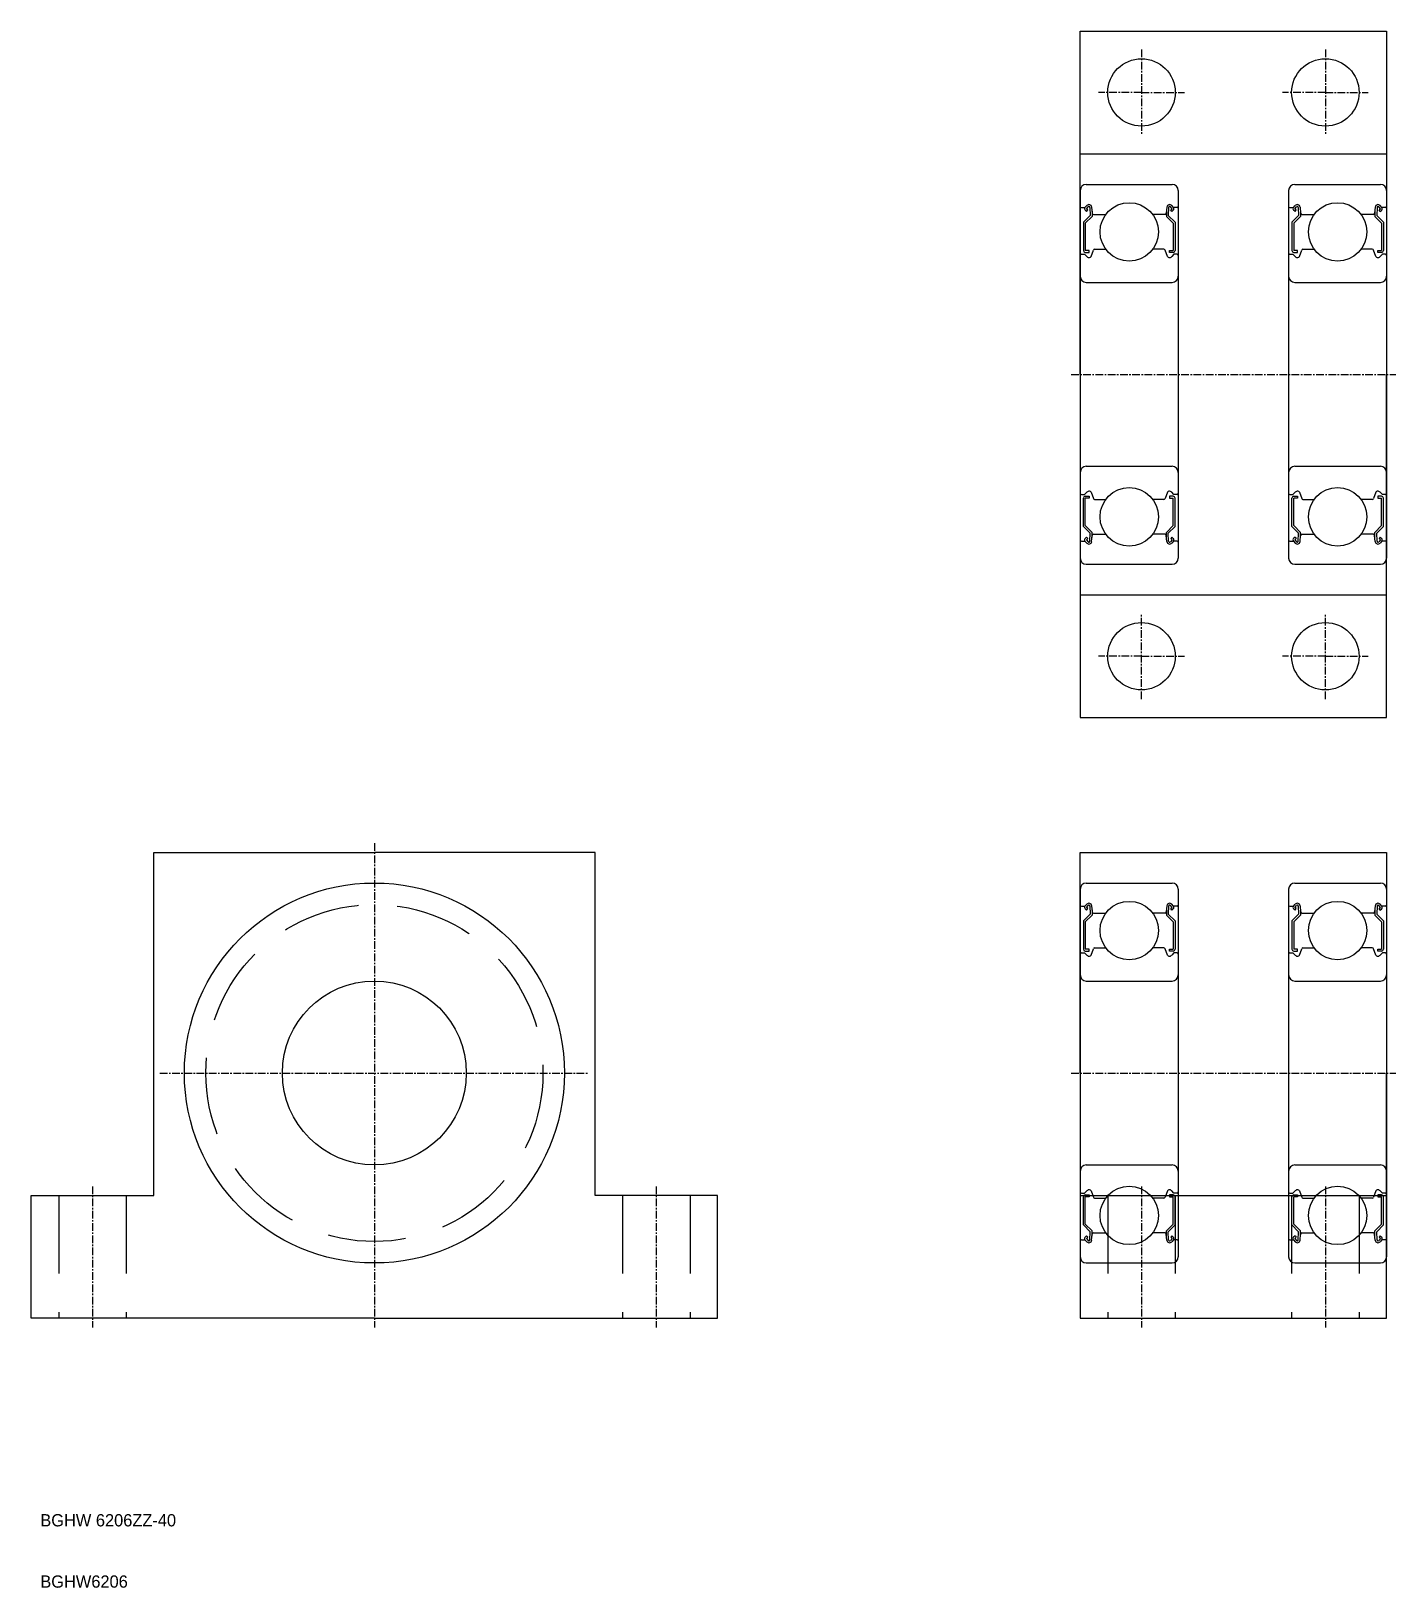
# Model space of a CAD drawing. Extents: x 100 to 323, y 66 to 320.
import ezdxf

# ---------------------------------------------------------------- set-up
doc = ezdxf.new("R2010")
doc.units = 0
doc.linetypes.add('CENTER', pattern=[2, 1.25, -0.25, 0.25, -0.25])
doc.linetypes.add('DASHED', pattern=[19.05, 12.7, -6.35])
doc.layers.get('0').update_dxf_attribs({"linetype": 'CONTINUOUS'})
doc.layers.add('CENTER', color=1, linetype='CENTER')

msp = doc.modelspace()

# ---------------------------------------------------------------- linework, layer by layer
for p, q in [((271.14, 319.7), (321.14, 319.7)), ((271.14, 263.7), (271.14, 319.7)), ((321.14, 319.7), (321.14, 263.7)), ((271.14, 299.7), (321.14, 299.7)), ((272.14, 294.7), (286.14, 294.7)), ((306.14, 294.7), (320.14, 294.7)), ((271.14, 293.7), (271.14, 233.7)), ((287.14, 293.7), (287.14, 233.7)), ((305.14, 293.7), (305.14, 233.7)), ((321.14, 293.7), (321.14, 233.7)), ((271.34, 290.9), (271.92, 290.9)), ((272.77, 289.61), (271.67, 288.51)), ((271.92, 290.9), (272.2, 291.24)), ((272.19, 290.29), (271.96, 290.48)), ((272.15, 290.71), (272.43, 291.04)), ((272.38, 290.52), (272.15, 290.71)), ((272.19, 290.29), (272.38, 290.52)), ((272.72, 290.95), (272.77, 289.61)), ((273.01, 290.98), (273.1, 289.98)), ((273.07, 290.33), (273.07, 289.48)), ((273.3, 289.8), (275.33, 289.8)), ((284.98, 289.8), (282.96, 289.8)), ((285.27, 290.98), (285.18, 289.98)), ((285.21, 290.33), (285.21, 289.48)), ((285.57, 290.95), (285.51, 289.61)), ((285.51, 289.61), (286.61, 288.51)), ((286.13, 290.71), (285.85, 291.04)), ((285.9, 290.52), (286.13, 290.71)), ((286.1, 290.29), (285.9, 290.52)), ((286.36, 290.9), (286.08, 291.24)), ((286.1, 290.29), (286.33, 290.48)), ((286.94, 290.9), (286.36, 290.9)), ((305.34, 290.9), (305.92, 290.9)), ((306.77, 289.61), (305.67, 288.51)), ((305.92, 290.9), (306.2, 291.24)), ((306.19, 290.29), (305.96, 290.48)), ((306.15, 290.71), (306.43, 291.04)), ((306.38, 290.52), (306.15, 290.71)), ((306.19, 290.29), (306.38, 290.52)), ((306.72, 290.95), (306.77, 289.61)), ((307.01, 290.98), (307.1, 289.98)), ((307.07, 290.33), (307.07, 289.48)), ((307.3, 289.8), (309.33, 289.8)), ((318.98, 289.8), (316.96, 289.8)), ((319.27, 290.98), (319.18, 289.98)), ((319.21, 290.33), (319.21, 289.48)), ((319.57, 290.95), (319.51, 289.61)), ((319.51, 289.61), (320.61, 288.51)), ((320.13, 290.71), (319.85, 291.04)), ((319.9, 290.52), (320.13, 290.71)), ((320.1, 290.29), (319.9, 290.52)), ((320.36, 290.9), (320.08, 291.24)), ((320.1, 290.29), (320.33, 290.48)), ((320.94, 290.9), (320.36, 290.9)), ((271.67, 288.51), (271.67, 283.9)), ((273.07, 289.48), (271.97, 288.38)), ((271.97, 288.38), (271.97, 283.9)), ((285.21, 289.48), (286.31, 288.38)), ((286.31, 288.38), (286.31, 283.9)), ((286.61, 288.51), (286.61, 283.9)), ((305.67, 288.51), (305.67, 283.9)), ((307.07, 289.48), (305.97, 288.38)), ((305.97, 288.38), (305.97, 283.9)), ((319.21, 289.48), (320.31, 288.38)), ((320.31, 288.38), (320.31, 283.9)), ((320.61, 288.51), (320.61, 283.9)), ((271.34, 283.3), (271.84, 283.3)), ((271.84, 283.3), (272.22, 282.93)), ((272.59, 283.9), (271.97, 283.9)), ((271.97, 283.6), (272.59, 283.6)), ((272.59, 283.6), (272.59, 283.9)), ((272.92, 282.95), (273.29, 283.97)), ((273.48, 284.1), (275.33, 284.1)), ((284.8, 284.1), (282.96, 284.1)), ((285.36, 282.95), (284.99, 283.97)), ((285.69, 283.9), (286.31, 283.9)), ((285.69, 283.6), (285.69, 283.9)), ((286.31, 283.6), (285.69, 283.6)), ((286.44, 283.3), (286.07, 282.93)), ((286.94, 283.3), (286.44, 283.3)), ((305.34, 283.3), (305.84, 283.3)), ((305.84, 283.3), (306.22, 282.93)), ((306.59, 283.9), (305.97, 283.9)), ((305.97, 283.6), (306.59, 283.6)), ((306.59, 283.6), (306.59, 283.9)), ((306.92, 282.95), (307.29, 283.97)), ((307.48, 284.1), (309.33, 284.1)), ((318.8, 284.1), (316.96, 284.1)), ((319.36, 282.95), (318.99, 283.97)), ((319.69, 283.9), (320.31, 283.9)), ((319.69, 283.6), (319.69, 283.9)), ((320.31, 283.6), (319.69, 283.6)), ((320.44, 283.3), (320.07, 282.93)), ((320.94, 283.3), (320.44, 283.3)), ((272.14, 278.7), (286.14, 278.7)), ((306.14, 278.7), (320.14, 278.7)), ((271.14, 263.7), (271.14, 207.7)), ((321.14, 207.7), (321.14, 263.7)), ((272.14, 248.7), (286.14, 248.7)), ((306.14, 248.7), (320.14, 248.7)), ((271.34, 244.1), (271.84, 244.1)), ((271.84, 244.1), (272.22, 244.48)), ((272.92, 244.45), (273.29, 243.43)), ((285.36, 244.45), (284.99, 243.43)), ((285.17, 243.94), (285.17, 243.94)), ((285.27, 244.2), (285.27, 244.2)), ((286.44, 244.1), (286.07, 244.48)), ((286.94, 244.1), (286.44, 244.1)), ((305.34, 244.1), (305.84, 244.1)), ((305.84, 244.1), (306.22, 244.48)), ((306.92, 244.45), (307.29, 243.43)), ((319.36, 244.45), (318.99, 243.43)), ((319.17, 243.94), (319.17, 243.94)), ((319.27, 244.2), (319.27, 244.2)), ((320.44, 244.1), (320.07, 244.48)), ((320.94, 244.1), (320.44, 244.1)), ((271.67, 238.9), (271.67, 243.5)), ((271.97, 243.8), (272.59, 243.8)), ((271.97, 239.02), (271.97, 243.5)), ((272.59, 243.5), (271.97, 243.5)), ((272.59, 243.8), (272.59, 243.5)), ((273.48, 243.3), (275.33, 243.3)), ((284.8, 243.3), (282.96, 243.3)), ((286.31, 243.8), (285.69, 243.8)), ((285.69, 243.8), (285.69, 243.5)), ((285.69, 243.5), (286.31, 243.5)), ((286.31, 239.02), (286.31, 243.5)), ((286.61, 238.9), (286.61, 243.5)), ((305.67, 238.9), (305.67, 243.5)), ((305.97, 243.8), (306.59, 243.8)), ((305.97, 239.02), (305.97, 243.5)), ((306.59, 243.5), (305.97, 243.5)), ((306.59, 243.8), (306.59, 243.5)), ((307.48, 243.3), (309.33, 243.3)), ((318.8, 243.3), (316.96, 243.3)), ((320.31, 243.8), (319.69, 243.8)), ((319.69, 243.8), (319.69, 243.5)), ((319.69, 243.5), (320.31, 243.5)), ((320.31, 239.02), (320.31, 243.5)), ((320.61, 238.9), (320.61, 243.5)), ((272.77, 237.8), (271.67, 238.9)), ((273.07, 237.92), (271.97, 239.02)), ((285.21, 237.92), (286.31, 239.02)), ((285.51, 237.8), (286.61, 238.9)), ((306.77, 237.8), (305.67, 238.9)), ((307.07, 237.92), (305.97, 239.02)), ((319.21, 237.92), (320.31, 239.02)), ((319.51, 237.8), (320.61, 238.9)), ((271.34, 236.5), (271.92, 236.5)), ((271.92, 236.5), (272.2, 236.17)), ((272.19, 237.12), (271.96, 236.93)), ((272.38, 236.89), (272.15, 236.69)), ((272.15, 236.69), (272.43, 236.36)), ((272.19, 237.12), (272.38, 236.89)), ((272.72, 236.46), (272.77, 237.8)), ((273.01, 236.42), (273.1, 237.42)), ((273.07, 237.07), (273.07, 237.92)), ((273.3, 237.6), (275.33, 237.6)), ((284.98, 237.6), (282.96, 237.6)), ((285.27, 236.42), (285.18, 237.42)), ((285.21, 237.07), (285.21, 237.92)), ((285.57, 236.46), (285.51, 237.8)), ((286.13, 236.69), (285.85, 236.36)), ((286.1, 237.12), (285.9, 236.89)), ((285.9, 236.89), (286.13, 236.69)), ((286.36, 236.5), (286.08, 236.17)), ((286.1, 237.12), (286.33, 236.93)), ((286.94, 236.5), (286.36, 236.5)), ((305.34, 236.5), (305.92, 236.5)), ((305.92, 236.5), (306.2, 236.17)), ((306.19, 237.12), (305.96, 236.93)), ((306.38, 236.89), (306.15, 236.69)), ((306.15, 236.69), (306.43, 236.36)), ((306.19, 237.12), (306.38, 236.89)), ((306.72, 236.46), (306.77, 237.8)), ((307.01, 236.42), (307.1, 237.42)), ((307.07, 237.07), (307.07, 237.92)), ((307.3, 237.6), (309.33, 237.6)), ((318.98, 237.6), (316.96, 237.6)), ((319.27, 236.42), (319.18, 237.42)), ((319.21, 237.07), (319.21, 237.92)), ((319.57, 236.46), (319.51, 237.8)), ((320.13, 236.69), (319.85, 236.36)), ((320.1, 237.12), (319.9, 236.89)), ((319.9, 236.89), (320.13, 236.69)), ((320.36, 236.5), (320.08, 236.17)), ((320.1, 237.12), (320.33, 236.93)), ((320.94, 236.5), (320.36, 236.5)), ((272.14, 232.7), (286.14, 232.7)), ((306.14, 232.7), (320.14, 232.7)), ((271.14, 227.7), (321.14, 227.7)), ((271.14, 207.7), (321.14, 207.7)), ((119.98, 129.7), (119.98, 185.7)), ((119.98, 185.7), (155.98, 185.7)), ((191.98, 185.7), (155.98, 185.7)), ((191.98, 129.7), (191.98, 185.7)), ((271.14, 185.7), (321.14, 185.7)), ((271.14, 149.7), (271.14, 185.7)), ((321.14, 185.7), (321.14, 149.7)), ((272.14, 180.7), (286.14, 180.7)), ((306.14, 180.7), (320.14, 180.7)), ((271.14, 179.7), (271.14, 119.7)), ((287.14, 179.7), (287.14, 119.7)), ((305.14, 179.7), (305.14, 119.7)), ((321.14, 179.7), (321.14, 119.7)), ((271.34, 176.9), (271.92, 176.9)), ((272.77, 175.61), (271.67, 174.51)), ((271.92, 176.9), (272.2, 177.24)), ((272.19, 176.29), (271.96, 176.48)), ((273.07, 175.48), (271.97, 174.38)), ((272.15, 176.71), (272.43, 177.04)), ((272.38, 176.52), (272.15, 176.71)), ((272.19, 176.29), (272.38, 176.52)), ((272.72, 176.95), (272.77, 175.61)), ((273.01, 176.98), (273.1, 175.98)), ((273.07, 176.33), (273.07, 175.48)), ((273.3, 175.8), (275.33, 175.8)), ((284.98, 175.8), (282.96, 175.8)), ((285.27, 176.98), (285.18, 175.98)), ((285.21, 176.33), (285.21, 175.48)), ((285.21, 175.48), (286.31, 174.38)), ((285.57, 176.95), (285.51, 175.61)), ((285.51, 175.61), (286.61, 174.51)), ((286.13, 176.71), (285.85, 177.04)), ((285.9, 176.52), (286.13, 176.71)), ((286.1, 176.29), (285.9, 176.52)), ((286.36, 176.9), (286.08, 177.24)), ((286.1, 176.29), (286.33, 176.48)), ((286.94, 176.9), (286.36, 176.9)), ((305.34, 176.9), (305.92, 176.9)), ((306.77, 175.61), (305.67, 174.51)), ((305.92, 176.9), (306.2, 177.24)), ((306.19, 176.29), (305.96, 176.48)), ((307.07, 175.48), (305.97, 174.38)), ((306.15, 176.71), (306.43, 177.04)), ((306.38, 176.52), (306.15, 176.71)), ((306.19, 176.29), (306.38, 176.52)), ((306.72, 176.95), (306.77, 175.61)), ((307.01, 176.98), (307.1, 175.98)), ((307.07, 176.33), (307.07, 175.48)), ((307.3, 175.8), (309.33, 175.8)), ((318.98, 175.8), (316.96, 175.8)), ((319.27, 176.98), (319.18, 175.98)), ((319.21, 176.33), (319.21, 175.48)), ((319.21, 175.48), (320.31, 174.38)), ((319.57, 176.95), (319.51, 175.61)), ((319.51, 175.61), (320.61, 174.51)), ((320.13, 176.71), (319.85, 177.04)), ((319.9, 176.52), (320.13, 176.71)), ((320.1, 176.29), (319.9, 176.52)), ((320.36, 176.9), (320.08, 177.24)), ((320.1, 176.29), (320.33, 176.48)), ((320.94, 176.9), (320.36, 176.9)), ((271.67, 174.51), (271.67, 169.9)), ((271.97, 174.38), (271.97, 169.9)), ((286.31, 174.38), (286.31, 169.9)), ((286.61, 174.51), (286.61, 169.9)), ((305.67, 174.51), (305.67, 169.9)), ((305.97, 174.38), (305.97, 169.9)), ((320.31, 174.38), (320.31, 169.9)), ((320.61, 174.51), (320.61, 169.9)), ((271.34, 169.3), (271.84, 169.3)), ((271.84, 169.3), (272.22, 168.93)), ((272.59, 169.9), (271.97, 169.9)), ((271.97, 169.6), (272.59, 169.6)), ((272.59, 169.6), (272.59, 169.9)), ((272.92, 168.95), (273.29, 169.97)), ((273.48, 170.1), (275.33, 170.1)), ((284.8, 170.1), (282.96, 170.1)), ((285.36, 168.95), (284.99, 169.97)), ((285.69, 169.9), (286.31, 169.9)), ((285.69, 169.6), (285.69, 169.9)), ((286.31, 169.6), (285.69, 169.6)), ((286.44, 169.3), (286.07, 168.93)), ((286.94, 169.3), (286.44, 169.3)), ((305.34, 169.3), (305.84, 169.3)), ((305.84, 169.3), (306.22, 168.93)), ((306.59, 169.9), (305.97, 169.9)), ((305.97, 169.6), (306.59, 169.6)), ((306.59, 169.6), (306.59, 169.9)), ((306.92, 168.95), (307.29, 169.97)), ((307.48, 170.1), (309.33, 170.1)), ((318.8, 170.1), (316.96, 170.1)), ((319.36, 168.95), (318.99, 169.97)), ((319.69, 169.6), (319.69, 169.9)), ((319.69, 169.9), (320.31, 169.9)), ((320.31, 169.6), (319.69, 169.6)), ((320.44, 169.3), (320.07, 168.93)), ((320.94, 169.3), (320.44, 169.3)), ((272.14, 164.7), (286.14, 164.7)), ((306.14, 164.7), (320.14, 164.7)), ((271.14, 149.7), (271.14, 109.7)), ((321.14, 109.7), (321.14, 149.7)), ((272.14, 134.7), (286.14, 134.7)), ((306.14, 134.7), (320.14, 134.7)), ((99.98, 129.7), (119.98, 129.7)), ((99.98, 109.7), (99.98, 129.7)), ((211.98, 129.7), (191.98, 129.7)), ((211.98, 109.7), (211.98, 129.7)), ((271.14, 129.7), (321.14, 129.7)), ((271.34, 130.1), (271.84, 130.1)), ((271.84, 130.1), (272.22, 130.48)), ((271.97, 129.8), (272.59, 129.8)), ((272.59, 129.8), (272.59, 129.5)), ((272.92, 130.45), (273.29, 129.43)), ((285.36, 130.45), (284.99, 129.43)), ((285.17, 129.94), (285.17, 129.94)), ((285.27, 130.2), (285.27, 130.2)), ((286.31, 129.8), (285.69, 129.8)), ((285.69, 129.8), (285.69, 129.5)), ((286.44, 130.1), (286.07, 130.48)), ((286.94, 130.1), (286.44, 130.1)), ((305.34, 130.1), (305.84, 130.1)), ((305.84, 130.1), (306.22, 130.48)), ((305.97, 129.8), (306.59, 129.8)), ((306.59, 129.8), (306.59, 129.5)), ((306.92, 130.45), (307.29, 129.43)), ((319.36, 130.45), (318.99, 129.43)), ((319.17, 129.94), (319.17, 129.94)), ((319.27, 130.2), (319.27, 130.2)), ((319.69, 129.8), (319.69, 129.5)), ((320.31, 129.8), (319.69, 129.8)), ((320.44, 130.1), (320.07, 130.48)), ((320.94, 130.1), (320.44, 130.1)), ((271.67, 124.9), (271.67, 129.5)), ((271.97, 125.02), (271.97, 129.5)), ((272.59, 129.5), (271.97, 129.5)), ((273.48, 129.3), (275.33, 129.3)), ((284.8, 129.3), (282.96, 129.3)), ((285.69, 129.5), (286.31, 129.5)), ((286.31, 125.02), (286.31, 129.5)), ((286.61, 124.9), (286.61, 129.5)), ((305.67, 124.9), (305.67, 129.5)), ((306.59, 129.5), (305.97, 129.5)), ((305.97, 125.02), (305.97, 129.5)), ((307.48, 129.3), (309.33, 129.3)), ((318.8, 129.3), (316.96, 129.3)), ((319.69, 129.5), (320.31, 129.5)), ((320.31, 125.02), (320.31, 129.5)), ((320.61, 124.9), (320.61, 129.5)), ((272.77, 123.8), (271.67, 124.9)), ((273.07, 123.92), (271.97, 125.02)), ((285.21, 123.92), (286.31, 125.02)), ((285.51, 123.8), (286.61, 124.9)), ((306.77, 123.8), (305.67, 124.9)), ((307.07, 123.92), (305.97, 125.02)), ((319.21, 123.92), (320.31, 125.02)), ((319.51, 123.8), (320.61, 124.9)), ((271.34, 122.5), (271.92, 122.5)), ((271.92, 122.5), (272.2, 122.17)), ((272.19, 123.12), (271.96, 122.93)), ((272.38, 122.89), (272.15, 122.69)), ((272.15, 122.69), (272.43, 122.36)), ((272.19, 123.12), (272.38, 122.89)), ((272.72, 122.46), (272.77, 123.8)), ((273.01, 122.42), (273.1, 123.42)), ((273.07, 123.07), (273.07, 123.92)), ((273.3, 123.6), (275.33, 123.6)), ((284.98, 123.6), (282.96, 123.6)), ((285.27, 122.42), (285.18, 123.42)), ((285.21, 123.07), (285.21, 123.92)), ((285.57, 122.46), (285.51, 123.8)), ((286.13, 122.69), (285.85, 122.36)), ((286.1, 123.12), (285.9, 122.89)), ((285.9, 122.89), (286.13, 122.69)), ((286.36, 122.5), (286.08, 122.17)), ((286.1, 123.12), (286.33, 122.93)), ((286.94, 122.5), (286.36, 122.5)), ((305.34, 122.5), (305.92, 122.5)), ((305.92, 122.5), (306.2, 122.17)), ((306.19, 123.12), (305.96, 122.93)), ((306.38, 122.89), (306.15, 122.69)), ((306.15, 122.69), (306.43, 122.36)), ((306.19, 123.12), (306.38, 122.89)), ((306.72, 122.46), (306.77, 123.8)), ((307.01, 122.42), (307.1, 123.42)), ((307.07, 123.07), (307.07, 123.92)), ((307.3, 123.6), (309.33, 123.6)), ((318.98, 123.6), (316.96, 123.6)), ((319.27, 122.42), (319.18, 123.42)), ((319.21, 123.07), (319.21, 123.92)), ((319.57, 122.46), (319.51, 123.8)), ((320.13, 122.69), (319.85, 122.36)), ((320.1, 123.12), (319.9, 122.89)), ((319.9, 122.89), (320.13, 122.69)), ((320.36, 122.5), (320.08, 122.17)), ((320.1, 123.12), (320.33, 122.93)), ((320.94, 122.5), (320.36, 122.5)), ((272.14, 118.7), (286.14, 118.7)), ((306.14, 118.7), (320.14, 118.7)), ((155.98, 109.7), (99.98, 109.7)), ((155.98, 109.7), (211.98, 109.7)), ((271.14, 109.7), (321.14, 109.7))]:
    msp.add_line(p, q)
at = {"color": 3, "linetype": 'DASHED'}
for p, q in [((104.48, 129.7), (104.48, 109.7)), ((115.48, 129.7), (115.48, 109.7)), ((196.48, 129.7), (196.48, 109.7)), ((207.48, 129.7), (207.48, 109.7)), ((275.64, 129.7), (275.64, 109.7)), ((286.64, 129.7), (286.64, 109.7)), ((305.64, 129.7), (305.64, 109.7)), ((316.64, 129.7), (316.64, 109.7))]:
    msp.add_line(p, q, dxfattribs=at)
for centre, radius in [((281.14, 309.7), 5.5), ((311.14, 309.7), 5.5), ((279.14, 286.95), 4.76), ((313.14, 286.95), 4.76), ((279.14, 240.45), 4.76), ((313.14, 240.45), 4.76), ((281.14, 217.7), 5.5), ((311.14, 217.7), 5.5), ((155.98, 149.7), 31), ((279.14, 172.95), 4.76), ((313.14, 172.95), 4.76), ((155.98, 149.7), 15), ((279.14, 126.45), 4.76), ((313.14, 126.45), 4.76)]:
    msp.add_circle(centre, radius)
msp.add_circle((155.98, 149.7), 27.5, dxfattribs=at)
for centre, radius, start, end in [((272.14, 293.7), 1, 90, 180), ((286.14, 293.7), 1, 0, 90), ((306.14, 293.7), 1, 90, 180), ((320.14, 293.7), 1, 0, 90), ((271.34, 291.1), 0.2, 180, 270), ((272.15, 290.71), 0.3, 139.9073, 229.9975), ((272.56, 290.94), 0.46, 4.9875, 139.9073), ((272.56, 290.94), 0.16, 2.3753, 139.9932), ((273.3, 290), 0.2, 184.9875, 270), ((284.98, 290), 0.2, 270, 355.0125), ((285.73, 290.94), 0.46, 40.0927, 175.0125), ((285.73, 290.94), 0.16, 40.0068, 177.6247), ((286.13, 290.71), 0.3, 310.0025, 40.0927), ((286.94, 291.1), 0.2, 270, 0), ((305.34, 291.1), 0.2, 180, 270), ((306.15, 290.71), 0.3, 139.9073, 229.9975), ((306.56, 290.94), 0.46, 4.9875, 139.9073), ((306.56, 290.94), 0.16, 2.3753, 139.9932), ((307.3, 290), 0.2, 184.9875, 270), ((318.98, 290), 0.2, 270, 355.0125), ((319.73, 290.94), 0.46, 40.0927, 175.0125), ((319.73, 290.94), 0.16, 40.0068, 177.6247), ((320.13, 290.71), 0.3, 310.0025, 40.0927), ((320.94, 291.1), 0.2, 270, 0), ((271.34, 283.1), 0.2, 90, 180), ((271.97, 283.9), 0.3, 180, 270), ((272.64, 283.35), 0.6, 225, 272.805), ((272.64, 283.05), 0.3, 265.5374, 340.0304), ((273.48, 283.9), 0.2, 90, 160.0304), ((284.8, 283.9), 0.2, 19.9696, 90), ((285.64, 283.05), 0.3, 199.9696, 274.4626), ((285.64, 283.35), 0.6, 267.195, 315), ((286.31, 283.9), 0.3, 270, 0), ((286.94, 283.1), 0.2, 0, 90), ((305.34, 283.1), 0.2, 90, 180), ((305.97, 283.9), 0.3, 180, 270), ((306.64, 283.35), 0.6, 225, 272.805), ((306.64, 283.05), 0.3, 265.5374, 340.0304), ((307.48, 283.9), 0.2, 90, 160.0304), ((318.8, 283.9), 0.2, 19.9696, 90), ((319.64, 283.05), 0.3, 199.9696, 274.4626), ((319.64, 283.35), 0.6, 267.195, 315), ((320.31, 283.9), 0.3, 270, 0), ((320.94, 283.1), 0.2, 0, 90), ((272.14, 279.7), 1, 180, 270), ((286.14, 279.7), 1, 270, 0), ((306.14, 279.7), 1, 180, 270), ((320.14, 279.7), 1, 270, 0), ((272.14, 247.7), 1, 90, 180), ((286.14, 247.7), 1, 0, 90), ((306.14, 247.7), 1, 90, 180), ((320.14, 247.7), 1, 0, 90), ((271.34, 244.3), 0.2, 180, 270), ((272.64, 244.05), 0.6, 87.195, 135), ((272.64, 244.35), 0.3, 19.9696, 94.4626), ((285.64, 244.35), 0.3, 85.5374, 160.0304), ((285.64, 244.05), 0.6, 45, 92.805), ((286.94, 244.3), 0.2, 270, 0), ((305.34, 244.3), 0.2, 180, 270), ((306.64, 244.05), 0.6, 87.195, 135), ((306.64, 244.35), 0.3, 19.9696, 94.4626), ((319.64, 244.35), 0.3, 85.5374, 160.0304), ((319.64, 244.05), 0.6, 45, 92.805), ((320.94, 244.3), 0.2, 270, 0), ((271.97, 243.5), 0.3, 90, 180), ((273.48, 243.5), 0.2, 199.9696, 270), ((284.8, 243.5), 0.2, 270, 340.0304), ((286.31, 243.5), 0.3, 0, 90), ((305.97, 243.5), 0.3, 90, 180), ((307.48, 243.5), 0.2, 199.9696, 270), ((318.8, 243.5), 0.2, 270, 340.0304), ((320.31, 243.5), 0.3, 0, 90), ((271.34, 236.3), 0.2, 90, 180), ((272.15, 236.7), 0.3, 130.0025, 220.0927), ((272.56, 236.46), 0.46, 220.0927, 355.0125), ((272.56, 236.46), 0.16, 220.0068, 357.6247), ((273.3, 237.4), 0.2, 90, 175.0125), ((284.98, 237.4), 0.2, 4.9875, 90), ((285.73, 236.46), 0.46, 184.9875, 319.9073), ((285.73, 236.46), 0.16, 182.3753, 319.9932), ((286.13, 236.7), 0.3, 319.9073, 49.9975), ((286.94, 236.3), 0.2, 0, 90), ((305.34, 236.3), 0.2, 90, 180), ((306.15, 236.7), 0.3, 130.0025, 220.0927), ((306.56, 236.46), 0.46, 220.0927, 355.0125), ((306.56, 236.46), 0.16, 220.0068, 357.6247), ((307.3, 237.4), 0.2, 90, 175.0125), ((318.98, 237.4), 0.2, 4.9875, 90), ((319.73, 236.46), 0.46, 184.9875, 319.9073), ((319.73, 236.46), 0.16, 182.3753, 319.9932), ((320.13, 236.7), 0.3, 319.9073, 49.9975), ((320.94, 236.3), 0.2, 0, 90), ((272.14, 233.7), 1, 180, 270), ((286.14, 233.7), 1, 270, 0), ((306.14, 233.7), 1, 180, 270), ((320.14, 233.7), 1, 270, 0), ((272.14, 179.7), 1, 90, 180), ((286.14, 179.7), 1, 0, 90), ((306.14, 179.7), 1, 90, 180), ((320.14, 179.7), 1, 0, 90), ((271.34, 177.1), 0.2, 180, 270), ((272.15, 176.71), 0.3, 139.9073, 229.9975), ((272.56, 176.94), 0.46, 4.9875, 139.9073), ((272.56, 176.94), 0.16, 2.3753, 139.9932), ((273.3, 176), 0.2, 184.9875, 270), ((284.98, 176), 0.2, 270, 355.0125), ((285.73, 176.94), 0.46, 40.0927, 175.0125), ((285.73, 176.94), 0.16, 40.0068, 177.6247), ((286.13, 176.71), 0.3, 310.0025, 40.0927), ((286.94, 177.1), 0.2, 270, 0), ((305.34, 177.1), 0.2, 180, 270), ((306.15, 176.71), 0.3, 139.9073, 229.9975), ((306.56, 176.94), 0.46, 4.9875, 139.9073), ((306.56, 176.94), 0.16, 2.3753, 139.9932), ((307.3, 176), 0.2, 184.9875, 270), ((318.98, 176), 0.2, 270, 355.0125), ((319.73, 176.94), 0.46, 40.0927, 175.0125), ((319.73, 176.94), 0.16, 40.0068, 177.6247), ((320.13, 176.71), 0.3, 310.0025, 40.0927), ((320.94, 177.1), 0.2, 270, 0), ((271.34, 169.1), 0.2, 90, 180), ((271.97, 169.9), 0.3, 180, 270), ((272.64, 169.35), 0.6, 225, 272.805), ((272.64, 169.05), 0.3, 265.5374, 340.0304), ((273.48, 169.9), 0.2, 90, 160.0304), ((284.8, 169.9), 0.2, 19.9696, 90), ((285.64, 169.05), 0.3, 199.9696, 274.4626), ((285.64, 169.35), 0.6, 267.195, 315), ((286.31, 169.9), 0.3, 270, 0), ((286.94, 169.1), 0.2, 0, 90), ((305.34, 169.1), 0.2, 90, 180), ((305.97, 169.9), 0.3, 180, 270), ((306.64, 169.35), 0.6, 225, 272.805), ((306.64, 169.05), 0.3, 265.5374, 340.0304), ((307.48, 169.9), 0.2, 90, 160.0304), ((318.8, 169.9), 0.2, 19.9696, 90), ((319.64, 169.05), 0.3, 199.9696, 274.4626), ((319.64, 169.35), 0.6, 267.195, 315), ((320.31, 169.9), 0.3, 270, 0), ((320.94, 169.1), 0.2, 0, 90), ((272.14, 165.7), 1, 180, 270), ((286.14, 165.7), 1, 270, 0), ((306.14, 165.7), 1, 180, 270), ((320.14, 165.7), 1, 270, 0), ((272.14, 133.7), 1, 90, 180), ((286.14, 133.7), 1, 0, 90), ((306.14, 133.7), 1, 90, 180), ((320.14, 133.7), 1, 0, 90), ((271.34, 130.3), 0.2, 180, 270), ((271.97, 129.5), 0.3, 90, 180), ((272.64, 130.05), 0.6, 87.195, 135), ((272.64, 130.35), 0.3, 19.9696, 94.4626), ((285.64, 130.35), 0.3, 85.5374, 160.0304), ((285.64, 130.05), 0.6, 45, 92.805), ((286.31, 129.5), 0.3, 0, 90), ((286.94, 130.3), 0.2, 270, 0), ((305.34, 130.3), 0.2, 180, 270), ((305.97, 129.5), 0.3, 90, 180), ((306.64, 130.05), 0.6, 87.195, 135), ((306.64, 130.35), 0.3, 19.9696, 94.4626), ((319.64, 130.35), 0.3, 85.5374, 160.0304), ((319.64, 130.05), 0.6, 45, 92.805), ((320.31, 129.5), 0.3, 0, 90), ((320.94, 130.3), 0.2, 270, 0), ((273.48, 129.5), 0.2, 199.9696, 270), ((284.8, 129.5), 0.2, 270, 340.0304), ((307.48, 129.5), 0.2, 199.9696, 270), ((318.8, 129.5), 0.2, 270, 340.0304), ((271.34, 122.3), 0.2, 90, 180), ((272.15, 122.7), 0.3, 130.0025, 220.0927), ((272.56, 122.46), 0.46, 220.0927, 355.0125), ((272.56, 122.46), 0.16, 220.0068, 357.6247), ((273.3, 123.4), 0.2, 90, 175.0125), ((284.98, 123.4), 0.2, 4.9875, 90), ((285.73, 122.46), 0.46, 184.9875, 319.9073), ((285.73, 122.46), 0.16, 182.3753, 319.9932), ((286.13, 122.7), 0.3, 319.9073, 49.9975), ((286.94, 122.3), 0.2, 0, 90), ((305.34, 122.3), 0.2, 90, 180), ((306.15, 122.7), 0.3, 130.0025, 220.0927), ((306.56, 122.46), 0.46, 220.0927, 355.0125), ((306.56, 122.46), 0.16, 220.0068, 357.6247), ((307.3, 123.4), 0.2, 90, 175.0125), ((318.98, 123.4), 0.2, 4.9875, 90), ((319.73, 122.46), 0.46, 184.9875, 319.9073), ((319.73, 122.46), 0.16, 182.3753, 319.9932), ((320.13, 122.7), 0.3, 319.9073, 49.9975), ((320.94, 122.3), 0.2, 0, 90), ((272.14, 119.7), 1, 180, 270), ((286.14, 119.7), 1, 270, 0), ((306.14, 119.7), 1, 180, 270), ((320.14, 119.7), 1, 270, 0)]:
    msp.add_arc(centre, radius, start, end)
at = {"layer": 'CENTER', "color": 1, "linetype": 'CENTER'}
for p, q in [((281.14, 316.7), (281.14, 302.7)), ((311.14, 316.7), (311.14, 302.7)), ((281.14, 309.7), (274.14, 309.7)), ((281.14, 309.7), (288.14, 309.7)), ((311.14, 309.7), (304.14, 309.7)), ((311.14, 309.7), (318.14, 309.7)), ((269.64, 263.7), (322.64, 263.7)), ((281.14, 210.7), (281.14, 224.7)), ((311.14, 210.7), (311.14, 224.7)), ((281.14, 217.7), (274.14, 217.7)), ((281.14, 217.7), (288.14, 217.7)), ((311.14, 217.7), (304.14, 217.7)), ((311.14, 217.7), (318.14, 217.7)), ((155.98, 187.2), (155.98, 108.2)), ((120.98, 149.7), (190.98, 149.7)), ((269.64, 149.7), (322.64, 149.7)), ((109.98, 131.2), (109.98, 108.2)), ((201.98, 131.2), (201.98, 108.2)), ((281.14, 131.2), (281.14, 108.2)), ((311.14, 131.2), (311.14, 108.2))]:
    msp.add_line(p, q, dxfattribs=at)

# ---------------------------------------------------------------- texts
for s, p in [('BGHW 6206ZZ-40', (101.48, 75.72)), ('BGHW6206', (101.48, 65.72))]:
    msp.add_text(s, height=2).set_placement(p)

doc.saveas('drawing.dxf')
